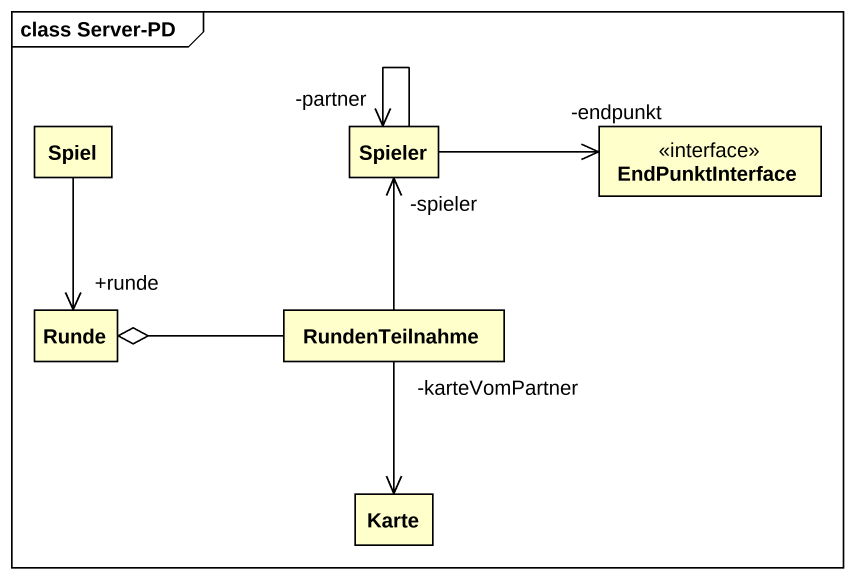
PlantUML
@startuml
mainframe class Server-PD
hide circle
hide empty members
class Spiel
class Spieler
interface EndPunktInterface
class Runde
class RundenTeilnahme
class Karte
Spieler "-partner" <-- Spieler
Spieler "-spieler" <-- RundenTeilnahme
EndPunktInterface "-endpunkt" <-left- Spieler
Runde "+runde" <-up- Spiel
Runde o-right- RundenTeilnahme
Karte "-karteVomPartner" <-up- RundenTeilnahme
@enduml
